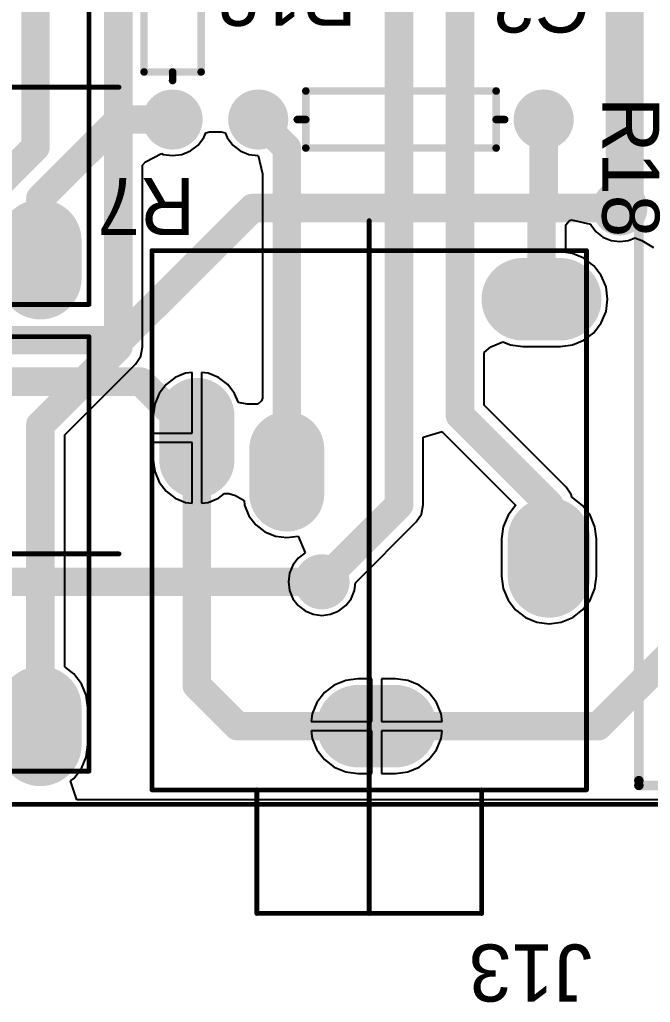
# Model space of a CAD drawing. Header units: millimetres. Extents: x 2.82 to 7.12, y 0.77 to 5.15.
# Drawn here: x 3.544 to 4.207, y 0.787 to 1.82 of the extents above; entities that cross this region are included whole.
import ezdxf

# ---------------------------------------------------------------- set-up
doc = ezdxf.new("R2010")
doc.units = ezdxf.units.MM
doc.header["$MEASUREMENT"] = 0
for name, color, linetype in [('BottomLayer', 5, 'Continuous'), ('BottomSolder', 6, 'Continuous'), ('Mechanical1', 6, 'Continuous'), ('MultiLayer', 9, 'Continuous'), ('PadHoleLayer', 156, 'Continuous'), ('TopLayer', 1, 'Continuous'), ('TopOverlay', 2, 'Continuous'), ('TopSolder', 216, 'Continuous'), ('ViaHoleLayer', 16, 'Continuous')]:
    doc.layers.add(name, color=color, linetype=linetype)

# ---------------------------------------------------------------- blocks, each defined once
blk = doc.blocks.new('N___MCU__0_9_16')
at = {"layer": 'TopOverlay', "const_width": 0.01}
for points in [[(1.16, 1.46), (-0.06, 1.46)], [(1.16, 1.455), (1.16, -0.065)]]:
    blk.add_lwpolyline(points, dxfattribs=at)
at = {"layer": 'TopOverlay', "const_width": 0.005}
for points in [[(1.1575, 1.46, 1), (1.1625, 1.46, 1)], [(1.1575, 1.455, 1), (1.1625, 1.455, 1)]]:
    blk.add_lwpolyline(points, format="xyb", close=True, dxfattribs=at)
blk = doc.blocks.new('SJ1_3515_27')
at = {"layer": 'BottomLayer'}
for points, const_width in [([(0.0472, 0.4252), (0.0472, 0.3858)], 0.0787), ([(0.3386, 0.4134), (0.2992, 0.4134)], 0.0787), ([(0.4961, 0.252), (0.4961, 0.2126)], 0.0787), ([(0.252, 0.1378), (0.2047, 0.1378)], 0.0709), ([(0.2165, 0.0433), (0.1693, 0.0433)], 0.0709)]:
    blk.add_lwpolyline(points, dxfattribs=dict(at, const_width=const_width))
for points, const_width in [([(0.0276, 0.4252, 1), (0.0669, 0.4252, 1)], 0.0394), ([(0.2795, 0.4134, 1), (0.3189, 0.4134, 1)], 0.0394), ([(0.3189, 0.4134, 1), (0.3583, 0.4134, 1)], 0.0394), ([(0.0276, 0.3858, 1), (0.0669, 0.3858, 1)], 0.0394), ([(0.4764, 0.252, 1), (0.5157, 0.252, 1)], 0.0394), ([(0.4764, 0.2126, 1), (0.5157, 0.2126, 1)], 0.0394), ([(0.187, 0.1378, 1), (0.2224, 0.1378, 1)], 0.0354), ([(0.2343, 0.1378, 1), (0.2697, 0.1378, 1)], 0.0354), ([(0.1516, 0.0433, 1), (0.187, 0.0433, 1)], 0.0354), ([(0.1988, 0.0433, 1), (0.2343, 0.0433, 1)], 0.0354)]:
    blk.add_lwpolyline(points, format="xyb", close=True, dxfattribs=dict(at, const_width=const_width))
at = {"layer": 'BottomSolder'}
for points, const_width in [([(0.0472, 0.4252), (0.0472, 0.3858)], 0.0867), ([(0.3386, 0.4134), (0.2992, 0.4134)], 0.0867), ([(0.4961, 0.252), (0.4961, 0.2126)], 0.0867), ([(0.252, 0.1378), (0.2047, 0.1378)], 0.0789), ([(0.2165, 0.0433), (0.1693, 0.0433)], 0.0789)]:
    blk.add_lwpolyline(points, dxfattribs=dict(at, const_width=const_width))
for points, const_width in [([(0.0256, 0.4252, 1), (0.0689, 0.4252, 1)], 0.0434), ([(0.2775, 0.4134, 1), (0.3209, 0.4134, 1)], 0.0434), ([(0.3169, 0.4134, 1), (0.3603, 0.4134, 1)], 0.0434), ([(0.0256, 0.3858, 1), (0.0689, 0.3858, 1)], 0.0434), ([(0.4744, 0.252, 1), (0.5177, 0.252, 1)], 0.0434), ([(0.4744, 0.2126, 1), (0.5177, 0.2126, 1)], 0.0434), ([(0.185, 0.1378, 1), (0.2244, 0.1378, 1)], 0.0394), ([(0.2323, 0.1378, 1), (0.2717, 0.1378, 1)], 0.0394), ([(0.1496, 0.0433, 1), (0.189, 0.0433, 1)], 0.0394), ([(0.1968, 0.0433, 1), (0.2363, 0.0433, 1)], 0.0394)]:
    blk.add_lwpolyline(points, format="xyb", close=True, dxfattribs=dict(at, const_width=const_width))
at = {"layer": 'MultiLayer'}
for points, const_width in [([(0.0472, 0.4252), (0.0472, 0.3858)], 0.0787), ([(0.3386, 0.4134), (0.2992, 0.4134)], 0.0787), ([(0.4961, 0.252), (0.4961, 0.2126)], 0.0787), ([(0.252, 0.1378), (0.2047, 0.1378)], 0.0709), ([(0.2165, 0.0433), (0.1693, 0.0433)], 0.0709)]:
    blk.add_lwpolyline(points, dxfattribs=dict(at, const_width=const_width))
for points, const_width in [([(0.0276, 0.4252, 1), (0.0669, 0.4252, 1)], 0.0394), ([(0.2795, 0.4134, 1), (0.3189, 0.4134, 1)], 0.0394), ([(0.3189, 0.4134, 1), (0.3583, 0.4134, 1)], 0.0394), ([(0.0276, 0.3858, 1), (0.0669, 0.3858, 1)], 0.0394), ([(0.4764, 0.252, 1), (0.5157, 0.252, 1)], 0.0394), ([(0.4764, 0.2126, 1), (0.5157, 0.2126, 1)], 0.0394), ([(0.187, 0.1378, 1), (0.2224, 0.1378, 1)], 0.0354), ([(0.2343, 0.1378, 1), (0.2697, 0.1378, 1)], 0.0354), ([(0.1516, 0.0433, 1), (0.187, 0.0433, 1)], 0.0354), ([(0.1988, 0.0433, 1), (0.2343, 0.0433, 1)], 0.0354)]:
    blk.add_lwpolyline(points, format="xyb", close=True, dxfattribs=dict(at, const_width=const_width))
at = {"layer": 'PadHoleLayer'}
for points, const_width in [([(0.0325, 0.4055, 1), (0.062, 0.4055, 1)], 0.0295), ([(0.3041, 0.4134, 1), (0.3337, 0.4134, 1)], 0.0295), ([(0.4813, 0.2323, 1), (0.5108, 0.2323, 1)], 0.0295), ([(0.2146, 0.1378, 1), (0.2421, 0.1378, 1)], 0.0276), ([(0.1791, 0.0433, 1), (0.2067, 0.0433, 1)], 0.0276)]:
    blk.add_lwpolyline(points, format="xyb", close=True, dxfattribs=dict(at, const_width=const_width))
at = {"layer": 'TopLayer'}
for points, const_width in [([(0.0472, 0.4252), (0.0472, 0.3858)], 0.0787), ([(0.3386, 0.4134), (0.2992, 0.4134)], 0.0787), ([(0.4961, 0.252), (0.4961, 0.2126)], 0.0787), ([(0.252, 0.1378), (0.2047, 0.1378)], 0.0709), ([(0.2165, 0.0433), (0.1693, 0.0433)], 0.0709)]:
    blk.add_lwpolyline(points, dxfattribs=dict(at, const_width=const_width))
for points, const_width in [([(0.0276, 0.4252, 1), (0.0669, 0.4252, 1)], 0.0394), ([(0.2795, 0.4134, 1), (0.3189, 0.4134, 1)], 0.0394), ([(0.3189, 0.4134, 1), (0.3583, 0.4134, 1)], 0.0394), ([(0.0276, 0.3858, 1), (0.0669, 0.3858, 1)], 0.0394), ([(0.4764, 0.252, 1), (0.5157, 0.252, 1)], 0.0394), ([(0.4764, 0.2126, 1), (0.5157, 0.2126, 1)], 0.0394), ([(0.187, 0.1378, 1), (0.2224, 0.1378, 1)], 0.0354), ([(0.2343, 0.1378, 1), (0.2697, 0.1378, 1)], 0.0354), ([(0.1516, 0.0433, 1), (0.187, 0.0433, 1)], 0.0354), ([(0.1988, 0.0433, 1), (0.2343, 0.0433, 1)], 0.0354)]:
    blk.add_lwpolyline(points, format="xyb", close=True, dxfattribs=dict(at, const_width=const_width))
at = {"layer": 'TopOverlay', "const_width": 0.005}
for points in [[(-0.0039, 0.4528), (-0.0039, -0.0039)], [(0.563, 0.4528), (-0.0039, 0.4528)], [(0.563, 0.4528), (0.563, -0.0039)], [(0.6929, 0.3425), (0.563, 0.3425)], [(0.6929, 0.3425), (0.6929, 0.1063)], [(0.6929, 0.2244), (-0.0354, 0.2244)], [(0.6929, 0.1063), (0.563, 0.1063)], [(0.563, -0.0039), (-0.0039, -0.0039)]]:
    blk.add_lwpolyline(points, dxfattribs=at)
at = {"layer": 'TopOverlay', "const_width": 0.0025}
for points in [[(-0.0052, 0.4528, 1), (-0.0027, 0.4528, 1)], [(-0.0052, 0.4528, 1), (-0.0027, 0.4528, 1)], [(0.5617, 0.4528, 1), (0.5642, 0.4528, 1)], [(0.5617, 0.4528, 1), (0.5642, 0.4528, 1)], [(0.5617, 0.3425, 1), (0.5642, 0.3425, 1)], [(0.6917, 0.3425, 1), (0.6942, 0.3425, 1)], [(0.6917, 0.3425, 1), (0.6942, 0.3425, 1)], [(-0.0367, 0.2244, 1), (-0.0342, 0.2244, 1)], [(0.6917, 0.2244, 1), (0.6942, 0.2244, 1)], [(0.5617, 0.1063, 1), (0.5642, 0.1063, 1)], [(0.6917, 0.1063, 1), (0.6942, 0.1063, 1)], [(0.6917, 0.1063, 1), (0.6942, 0.1063, 1)], [(-0.0052, -0.0039, 1), (-0.0027, -0.0039, 1)], [(-0.0052, -0.0039, 1), (-0.0027, -0.0039, 1)], [(0.5617, -0.0039, 1), (0.5642, -0.0039, 1)], [(0.5617, -0.0039, 1), (0.5642, -0.0039, 1)]]:
    blk.add_lwpolyline(points, format="xyb", close=True, dxfattribs=at)
at = {"layer": 'TopSolder'}
for points, const_width in [([(0.0472, 0.4252), (0.0472, 0.3858)], 0.0867), ([(0.3386, 0.4134), (0.2992, 0.4134)], 0.0867), ([(0.4961, 0.252), (0.4961, 0.2126)], 0.0867), ([(0.252, 0.1378), (0.2047, 0.1378)], 0.0789), ([(0.2165, 0.0433), (0.1693, 0.0433)], 0.0789)]:
    blk.add_lwpolyline(points, dxfattribs=dict(at, const_width=const_width))
for points, const_width in [([(0.0256, 0.4252, 1), (0.0689, 0.4252, 1)], 0.0434), ([(0.2775, 0.4134, 1), (0.3209, 0.4134, 1)], 0.0434), ([(0.3169, 0.4134, 1), (0.3603, 0.4134, 1)], 0.0434), ([(0.0256, 0.3858, 1), (0.0689, 0.3858, 1)], 0.0434), ([(0.4744, 0.252, 1), (0.5177, 0.252, 1)], 0.0434), ([(0.4744, 0.2126, 1), (0.5177, 0.2126, 1)], 0.0434), ([(0.185, 0.1378, 1), (0.2244, 0.1378, 1)], 0.0394), ([(0.2323, 0.1378, 1), (0.2717, 0.1378, 1)], 0.0394), ([(0.1496, 0.0433, 1), (0.189, 0.0433, 1)], 0.0394), ([(0.1968, 0.0433, 1), (0.2363, 0.0433, 1)], 0.0394)]:
    blk.add_lwpolyline(points, format="xyb", close=True, dxfattribs=dict(at, const_width=const_width))
blk = doc.blocks.new('SJ1_3515_33')
at = {"layer": 'BottomLayer'}
for points, const_width in [([(0.0472, 0.4252), (0.0472, 0.3858)], 0.0787), ([(0.3386, 0.4134), (0.2992, 0.4134)], 0.0787), ([(0.4961, 0.252), (0.4961, 0.2126)], 0.0787), ([(0.252, 0.1378), (0.2047, 0.1378)], 0.0709), ([(0.2165, 0.0433), (0.1693, 0.0433)], 0.0709)]:
    blk.add_lwpolyline(points, dxfattribs=dict(at, const_width=const_width))
for points, const_width in [([(0.0276, 0.4252, 1), (0.0669, 0.4252, 1)], 0.0394), ([(0.2795, 0.4134, 1), (0.3189, 0.4134, 1)], 0.0394), ([(0.3189, 0.4134, 1), (0.3583, 0.4134, 1)], 0.0394), ([(0.0276, 0.3858, 1), (0.0669, 0.3858, 1)], 0.0394), ([(0.4764, 0.252, 1), (0.5157, 0.252, 1)], 0.0394), ([(0.4764, 0.2126, 1), (0.5157, 0.2126, 1)], 0.0394), ([(0.187, 0.1378, 1), (0.2224, 0.1378, 1)], 0.0354), ([(0.2343, 0.1378, 1), (0.2697, 0.1378, 1)], 0.0354), ([(0.1516, 0.0433, 1), (0.187, 0.0433, 1)], 0.0354), ([(0.1988, 0.0433, 1), (0.2343, 0.0433, 1)], 0.0354)]:
    blk.add_lwpolyline(points, format="xyb", close=True, dxfattribs=dict(at, const_width=const_width))
at = {"layer": 'BottomSolder'}
for points, const_width in [([(0.0472, 0.4252), (0.0472, 0.3858)], 0.0867), ([(0.3386, 0.4134), (0.2992, 0.4134)], 0.0867), ([(0.4961, 0.252), (0.4961, 0.2126)], 0.0867), ([(0.252, 0.1378), (0.2047, 0.1378)], 0.0789), ([(0.2165, 0.0433), (0.1693, 0.0433)], 0.0789)]:
    blk.add_lwpolyline(points, dxfattribs=dict(at, const_width=const_width))
for points, const_width in [([(0.0256, 0.4252, 1), (0.0689, 0.4252, 1)], 0.0434), ([(0.2775, 0.4134, 1), (0.3209, 0.4134, 1)], 0.0434), ([(0.3169, 0.4134, 1), (0.3603, 0.4134, 1)], 0.0434), ([(0.0256, 0.3858, 1), (0.0689, 0.3858, 1)], 0.0434), ([(0.4744, 0.252, 1), (0.5177, 0.252, 1)], 0.0434), ([(0.4744, 0.2126, 1), (0.5177, 0.2126, 1)], 0.0434), ([(0.185, 0.1378, 1), (0.2244, 0.1378, 1)], 0.0394), ([(0.2323, 0.1378, 1), (0.2717, 0.1378, 1)], 0.0394), ([(0.1496, 0.0433, 1), (0.189, 0.0433, 1)], 0.0394), ([(0.1968, 0.0433, 1), (0.2363, 0.0433, 1)], 0.0394)]:
    blk.add_lwpolyline(points, format="xyb", close=True, dxfattribs=dict(at, const_width=const_width))
at = {"layer": 'MultiLayer'}
for points, const_width in [([(0.0472, 0.4252), (0.0472, 0.3858)], 0.0787), ([(0.3386, 0.4134), (0.2992, 0.4134)], 0.0787), ([(0.4961, 0.252), (0.4961, 0.2126)], 0.0787), ([(0.252, 0.1378), (0.2047, 0.1378)], 0.0709), ([(0.2165, 0.0433), (0.1693, 0.0433)], 0.0709)]:
    blk.add_lwpolyline(points, dxfattribs=dict(at, const_width=const_width))
for points, const_width in [([(0.0276, 0.4252, 1), (0.0669, 0.4252, 1)], 0.0394), ([(0.2795, 0.4134, 1), (0.3189, 0.4134, 1)], 0.0394), ([(0.3189, 0.4134, 1), (0.3583, 0.4134, 1)], 0.0394), ([(0.0276, 0.3858, 1), (0.0669, 0.3858, 1)], 0.0394), ([(0.4764, 0.252, 1), (0.5157, 0.252, 1)], 0.0394), ([(0.4764, 0.2126, 1), (0.5157, 0.2126, 1)], 0.0394), ([(0.187, 0.1378, 1), (0.2224, 0.1378, 1)], 0.0354), ([(0.2343, 0.1378, 1), (0.2697, 0.1378, 1)], 0.0354), ([(0.1516, 0.0433, 1), (0.187, 0.0433, 1)], 0.0354), ([(0.1988, 0.0433, 1), (0.2343, 0.0433, 1)], 0.0354)]:
    blk.add_lwpolyline(points, format="xyb", close=True, dxfattribs=dict(at, const_width=const_width))
at = {"layer": 'PadHoleLayer'}
for points, const_width in [([(0.0325, 0.4055, 1), (0.062, 0.4055, 1)], 0.0295), ([(0.3041, 0.4134, 1), (0.3337, 0.4134, 1)], 0.0295), ([(0.4813, 0.2323, 1), (0.5108, 0.2323, 1)], 0.0295), ([(0.2146, 0.1378, 1), (0.2421, 0.1378, 1)], 0.0276), ([(0.1791, 0.0433, 1), (0.2067, 0.0433, 1)], 0.0276)]:
    blk.add_lwpolyline(points, format="xyb", close=True, dxfattribs=dict(at, const_width=const_width))
at = {"layer": 'TopLayer'}
for points, const_width in [([(0.0472, 0.4252), (0.0472, 0.3858)], 0.0787), ([(0.3386, 0.4134), (0.2992, 0.4134)], 0.0787), ([(0.4961, 0.252), (0.4961, 0.2126)], 0.0787), ([(0.252, 0.1378), (0.2047, 0.1378)], 0.0709), ([(0.2165, 0.0433), (0.1693, 0.0433)], 0.0709)]:
    blk.add_lwpolyline(points, dxfattribs=dict(at, const_width=const_width))
for points, const_width in [([(0.0276, 0.4252, 1), (0.0669, 0.4252, 1)], 0.0394), ([(0.2795, 0.4134, 1), (0.3189, 0.4134, 1)], 0.0394), ([(0.3189, 0.4134, 1), (0.3583, 0.4134, 1)], 0.0394), ([(0.0276, 0.3858, 1), (0.0669, 0.3858, 1)], 0.0394), ([(0.4764, 0.252, 1), (0.5157, 0.252, 1)], 0.0394), ([(0.4764, 0.2126, 1), (0.5157, 0.2126, 1)], 0.0394), ([(0.187, 0.1378, 1), (0.2224, 0.1378, 1)], 0.0354), ([(0.2343, 0.1378, 1), (0.2697, 0.1378, 1)], 0.0354), ([(0.1516, 0.0433, 1), (0.187, 0.0433, 1)], 0.0354), ([(0.1988, 0.0433, 1), (0.2343, 0.0433, 1)], 0.0354)]:
    blk.add_lwpolyline(points, format="xyb", close=True, dxfattribs=dict(at, const_width=const_width))
at = {"layer": 'TopOverlay', "const_width": 0.005}
for points in [[(-0.0039, 0.4528), (-0.0039, -0.0039)], [(0.563, 0.4528), (-0.0039, 0.4528)], [(0.563, 0.4528), (0.563, -0.0039)], [(0.6929, 0.3425), (0.563, 0.3425)], [(0.6929, 0.3425), (0.6929, 0.1063)], [(0.6929, 0.2244), (-0.0354, 0.2244)], [(0.6929, 0.1063), (0.563, 0.1063)], [(0.563, -0.0039), (-0.0039, -0.0039)]]:
    blk.add_lwpolyline(points, dxfattribs=at)
at = {"layer": 'TopOverlay', "const_width": 0.0025}
for points in [[(-0.0052, 0.4528, 1), (-0.0027, 0.4528, 1)], [(-0.0052, 0.4528, 1), (-0.0027, 0.4528, 1)], [(0.5617, 0.4528, 1), (0.5642, 0.4528, 1)], [(0.5617, 0.4528, 1), (0.5642, 0.4528, 1)], [(0.5617, 0.3425, 1), (0.5642, 0.3425, 1)], [(0.6917, 0.3425, 1), (0.6942, 0.3425, 1)], [(0.6917, 0.3425, 1), (0.6942, 0.3425, 1)], [(-0.0367, 0.2244, 1), (-0.0342, 0.2244, 1)], [(0.6917, 0.2244, 1), (0.6942, 0.2244, 1)], [(0.5617, 0.1063, 1), (0.5642, 0.1063, 1)], [(0.6917, 0.1063, 1), (0.6942, 0.1063, 1)], [(0.6917, 0.1063, 1), (0.6942, 0.1063, 1)], [(-0.0052, -0.0039, 1), (-0.0027, -0.0039, 1)], [(-0.0052, -0.0039, 1), (-0.0027, -0.0039, 1)], [(0.5617, -0.0039, 1), (0.5642, -0.0039, 1)], [(0.5617, -0.0039, 1), (0.5642, -0.0039, 1)]]:
    blk.add_lwpolyline(points, format="xyb", close=True, dxfattribs=at)
at = {"layer": 'TopSolder'}
for points, const_width in [([(0.0472, 0.4252), (0.0472, 0.3858)], 0.0867), ([(0.3386, 0.4134), (0.2992, 0.4134)], 0.0867), ([(0.4961, 0.252), (0.4961, 0.2126)], 0.0867), ([(0.252, 0.1378), (0.2047, 0.1378)], 0.0789), ([(0.2165, 0.0433), (0.1693, 0.0433)], 0.0789)]:
    blk.add_lwpolyline(points, dxfattribs=dict(at, const_width=const_width))
for points, const_width in [([(0.0256, 0.4252, 1), (0.0689, 0.4252, 1)], 0.0434), ([(0.2775, 0.4134, 1), (0.3209, 0.4134, 1)], 0.0434), ([(0.3169, 0.4134, 1), (0.3603, 0.4134, 1)], 0.0434), ([(0.0256, 0.3858, 1), (0.0689, 0.3858, 1)], 0.0434), ([(0.4744, 0.252, 1), (0.5177, 0.252, 1)], 0.0434), ([(0.4744, 0.2126, 1), (0.5177, 0.2126, 1)], 0.0434), ([(0.185, 0.1378, 1), (0.2244, 0.1378, 1)], 0.0394), ([(0.2323, 0.1378, 1), (0.2717, 0.1378, 1)], 0.0394), ([(0.1496, 0.0433, 1), (0.189, 0.0433, 1)], 0.0394), ([(0.1968, 0.0433, 1), (0.2363, 0.0433, 1)], 0.0394)]:
    blk.add_lwpolyline(points, format="xyb", close=True, dxfattribs=dict(at, const_width=const_width))
blk = doc.blocks.new('SJ1_3515_37')
at = {"layer": 'BottomLayer'}
for points, const_width in [([(0.0472, 0.4252), (0.0472, 0.3858)], 0.0787), ([(0.3386, 0.4134), (0.2992, 0.4134)], 0.0787), ([(0.4961, 0.252), (0.4961, 0.2126)], 0.0787), ([(0.252, 0.1378), (0.2047, 0.1378)], 0.0709), ([(0.2165, 0.0433), (0.1693, 0.0433)], 0.0709)]:
    blk.add_lwpolyline(points, dxfattribs=dict(at, const_width=const_width))
for points, const_width in [([(0.0276, 0.4252, 1), (0.0669, 0.4252, 1)], 0.0394), ([(0.2795, 0.4134, 1), (0.3189, 0.4134, 1)], 0.0394), ([(0.3189, 0.4134, 1), (0.3583, 0.4134, 1)], 0.0394), ([(0.0276, 0.3858, 1), (0.0669, 0.3858, 1)], 0.0394), ([(0.4764, 0.252, 1), (0.5157, 0.252, 1)], 0.0394), ([(0.4764, 0.2126, 1), (0.5157, 0.2126, 1)], 0.0394), ([(0.187, 0.1378, 1), (0.2224, 0.1378, 1)], 0.0354), ([(0.2343, 0.1378, 1), (0.2697, 0.1378, 1)], 0.0354), ([(0.1516, 0.0433, 1), (0.187, 0.0433, 1)], 0.0354), ([(0.1988, 0.0433, 1), (0.2343, 0.0433, 1)], 0.0354)]:
    blk.add_lwpolyline(points, format="xyb", close=True, dxfattribs=dict(at, const_width=const_width))
at = {"layer": 'BottomSolder'}
for points, const_width in [([(0.0472, 0.4252), (0.0472, 0.3858)], 0.0867), ([(0.3386, 0.4134), (0.2992, 0.4134)], 0.0867), ([(0.4961, 0.252), (0.4961, 0.2126)], 0.0867), ([(0.252, 0.1378), (0.2047, 0.1378)], 0.0789), ([(0.2165, 0.0433), (0.1693, 0.0433)], 0.0789)]:
    blk.add_lwpolyline(points, dxfattribs=dict(at, const_width=const_width))
for points, const_width in [([(0.0256, 0.4252, 1), (0.0689, 0.4252, 1)], 0.0434), ([(0.2775, 0.4134, 1), (0.3209, 0.4134, 1)], 0.0434), ([(0.3169, 0.4134, 1), (0.3603, 0.4134, 1)], 0.0434), ([(0.0256, 0.3858, 1), (0.0689, 0.3858, 1)], 0.0434), ([(0.4744, 0.252, 1), (0.5177, 0.252, 1)], 0.0434), ([(0.4744, 0.2126, 1), (0.5177, 0.2126, 1)], 0.0434), ([(0.185, 0.1378, 1), (0.2244, 0.1378, 1)], 0.0394), ([(0.2323, 0.1378, 1), (0.2717, 0.1378, 1)], 0.0394), ([(0.1496, 0.0433, 1), (0.189, 0.0433, 1)], 0.0394), ([(0.1968, 0.0433, 1), (0.2363, 0.0433, 1)], 0.0394)]:
    blk.add_lwpolyline(points, format="xyb", close=True, dxfattribs=dict(at, const_width=const_width))
at = {"layer": 'MultiLayer'}
for points, const_width in [([(0.0472, 0.4252), (0.0472, 0.3858)], 0.0787), ([(0.3386, 0.4134), (0.2992, 0.4134)], 0.0787), ([(0.4961, 0.252), (0.4961, 0.2126)], 0.0787), ([(0.252, 0.1378), (0.2047, 0.1378)], 0.0709), ([(0.2165, 0.0433), (0.1693, 0.0433)], 0.0709)]:
    blk.add_lwpolyline(points, dxfattribs=dict(at, const_width=const_width))
for points, const_width in [([(0.0276, 0.4252, 1), (0.0669, 0.4252, 1)], 0.0394), ([(0.2795, 0.4134, 1), (0.3189, 0.4134, 1)], 0.0394), ([(0.3189, 0.4134, 1), (0.3583, 0.4134, 1)], 0.0394), ([(0.0276, 0.3858, 1), (0.0669, 0.3858, 1)], 0.0394), ([(0.4764, 0.252, 1), (0.5157, 0.252, 1)], 0.0394), ([(0.4764, 0.2126, 1), (0.5157, 0.2126, 1)], 0.0394), ([(0.187, 0.1378, 1), (0.2224, 0.1378, 1)], 0.0354), ([(0.2343, 0.1378, 1), (0.2697, 0.1378, 1)], 0.0354), ([(0.1516, 0.0433, 1), (0.187, 0.0433, 1)], 0.0354), ([(0.1988, 0.0433, 1), (0.2343, 0.0433, 1)], 0.0354)]:
    blk.add_lwpolyline(points, format="xyb", close=True, dxfattribs=dict(at, const_width=const_width))
at = {"layer": 'PadHoleLayer'}
for points, const_width in [([(0.0325, 0.4055, 1), (0.062, 0.4055, 1)], 0.0295), ([(0.3041, 0.4134, 1), (0.3337, 0.4134, 1)], 0.0295), ([(0.4813, 0.2323, 1), (0.5108, 0.2323, 1)], 0.0295), ([(0.2146, 0.1378, 1), (0.2421, 0.1378, 1)], 0.0276), ([(0.1791, 0.0433, 1), (0.2067, 0.0433, 1)], 0.0276)]:
    blk.add_lwpolyline(points, format="xyb", close=True, dxfattribs=dict(at, const_width=const_width))
at = {"layer": 'TopLayer'}
for points, const_width in [([(0.0472, 0.4252), (0.0472, 0.3858)], 0.0787), ([(0.3386, 0.4134), (0.2992, 0.4134)], 0.0787), ([(0.4961, 0.252), (0.4961, 0.2126)], 0.0787), ([(0.252, 0.1378), (0.2047, 0.1378)], 0.0709), ([(0.2165, 0.0433), (0.1693, 0.0433)], 0.0709)]:
    blk.add_lwpolyline(points, dxfattribs=dict(at, const_width=const_width))
for points, const_width in [([(0.0276, 0.4252, 1), (0.0669, 0.4252, 1)], 0.0394), ([(0.2795, 0.4134, 1), (0.3189, 0.4134, 1)], 0.0394), ([(0.3189, 0.4134, 1), (0.3583, 0.4134, 1)], 0.0394), ([(0.0276, 0.3858, 1), (0.0669, 0.3858, 1)], 0.0394), ([(0.4764, 0.252, 1), (0.5157, 0.252, 1)], 0.0394), ([(0.4764, 0.2126, 1), (0.5157, 0.2126, 1)], 0.0394), ([(0.187, 0.1378, 1), (0.2224, 0.1378, 1)], 0.0354), ([(0.2343, 0.1378, 1), (0.2697, 0.1378, 1)], 0.0354), ([(0.1516, 0.0433, 1), (0.187, 0.0433, 1)], 0.0354), ([(0.1988, 0.0433, 1), (0.2343, 0.0433, 1)], 0.0354)]:
    blk.add_lwpolyline(points, format="xyb", close=True, dxfattribs=dict(at, const_width=const_width))
at = {"layer": 'TopOverlay', "const_width": 0.005}
for points in [[(-0.0039, -0.0039), (-0.0039, 0.4528)], [(0.563, 0.4528), (-0.0039, 0.4528)], [(0.563, -0.0039), (0.563, 0.4528)], [(0.6929, 0.3425), (0.563, 0.3425)], [(0.6929, 0.1063), (0.6929, 0.3425)], [(0.6929, 0.2244), (-0.0354, 0.2244)], [(0.6929, 0.1063), (0.563, 0.1063)], [(0.563, -0.0039), (-0.0039, -0.0039)]]:
    blk.add_lwpolyline(points, dxfattribs=at)
at = {"layer": 'TopOverlay', "const_width": 0.0025}
for points in [[(-0.0052, 0.4528, 1), (-0.0027, 0.4528, 1)], [(-0.0052, 0.4528, 1), (-0.0027, 0.4528, 1)], [(0.5617, 0.4528, 1), (0.5642, 0.4528, 1)], [(0.5617, 0.4528, 1), (0.5642, 0.4528, 1)], [(0.5617, 0.3425, 1), (0.5642, 0.3425, 1)], [(0.6917, 0.3425, 1), (0.6942, 0.3425, 1)], [(0.6917, 0.3425, 1), (0.6942, 0.3425, 1)], [(-0.0367, 0.2244, 1), (-0.0342, 0.2244, 1)], [(0.6917, 0.2244, 1), (0.6942, 0.2244, 1)], [(0.5617, 0.1063, 1), (0.5642, 0.1063, 1)], [(0.6917, 0.1063, 1), (0.6942, 0.1063, 1)], [(0.6917, 0.1063, 1), (0.6942, 0.1063, 1)], [(-0.0052, -0.0039, 1), (-0.0027, -0.0039, 1)], [(-0.0052, -0.0039, 1), (-0.0027, -0.0039, 1)], [(0.5617, -0.0039, 1), (0.5642, -0.0039, 1)], [(0.5617, -0.0039, 1), (0.5642, -0.0039, 1)]]:
    blk.add_lwpolyline(points, format="xyb", close=True, dxfattribs=at)
at = {"layer": 'TopSolder'}
for points, const_width in [([(0.0472, 0.4252), (0.0472, 0.3858)], 0.0867), ([(0.3386, 0.4134), (0.2992, 0.4134)], 0.0867), ([(0.4961, 0.252), (0.4961, 0.2126)], 0.0867), ([(0.252, 0.1378), (0.2047, 0.1378)], 0.0789), ([(0.2165, 0.0433), (0.1693, 0.0433)], 0.0789)]:
    blk.add_lwpolyline(points, dxfattribs=dict(at, const_width=const_width))
for points, const_width in [([(0.0256, 0.4252, 1), (0.0689, 0.4252, 1)], 0.0434), ([(0.2775, 0.4134, 1), (0.3209, 0.4134, 1)], 0.0434), ([(0.3169, 0.4134, 1), (0.3603, 0.4134, 1)], 0.0434), ([(0.0256, 0.3858, 1), (0.0689, 0.3858, 1)], 0.0434), ([(0.4744, 0.252, 1), (0.5177, 0.252, 1)], 0.0434), ([(0.4744, 0.2126, 1), (0.5177, 0.2126, 1)], 0.0434), ([(0.185, 0.1378, 1), (0.2244, 0.1378, 1)], 0.0394), ([(0.2323, 0.1378, 1), (0.2717, 0.1378, 1)], 0.0394), ([(0.1496, 0.0433, 1), (0.189, 0.0433, 1)], 0.0394), ([(0.1968, 0.0433, 1), (0.2363, 0.0433, 1)], 0.0394)]:
    blk.add_lwpolyline(points, format="xyb", close=True, dxfattribs=dict(at, const_width=const_width))
blk = doc.blocks.new('AXIAL_0_3_43')
at = {"layer": 'BottomLayer', "const_width": 0.0276}
for points in [[(-0.1638, 0, 1), (-0.1362, 0, 1)], [(0.1362, 0, 1), (0.1638, 0, 1)]]:
    blk.add_lwpolyline(points, format="xyb", close=True, dxfattribs=at)
at = {"layer": 'BottomSolder', "const_width": 0.0316}
for points in [[(-0.1658, 0, 1), (-0.1342, 0, 1)], [(0.1342, 0, 1), (0.1658, 0, 1)]]:
    blk.add_lwpolyline(points, format="xyb", close=True, dxfattribs=at)
at = {"layer": 'MultiLayer', "const_width": 0.0276}
for points in [[(-0.1638, 0, 1), (-0.1362, 0, 1)], [(0.1362, 0, 1), (0.1638, 0, 1)]]:
    blk.add_lwpolyline(points, format="xyb", close=True, dxfattribs=at)
at = {"layer": 'PadHoleLayer', "const_width": 0.0167}
for points in [[(-0.1584, 0, 1), (-0.1416, 0, 1)], [(0.1416, 0, 1), (0.1584, 0, 1)]]:
    blk.add_lwpolyline(points, format="xyb", close=True, dxfattribs=at)
at = {"layer": 'TopLayer', "const_width": 0.0276}
for points in [[(-0.1638, 0, 1), (-0.1362, 0, 1)], [(0.1362, 0, 1), (0.1638, 0, 1)]]:
    blk.add_lwpolyline(points, format="xyb", close=True, dxfattribs=at)
at = {"layer": 'TopOverlay', "const_width": 0.00787}
for points in [[(0.1, 0.03), (-0.1, 0.03)], [(-0.1, -0.03), (-0.1, 0.03)], [(0.1, 0), (0.1, 0.03)], [(-0.1, 0), (-0.109, 0)], [(0.1, -0.03), (0.1, 0)], [(0.109, 0), (0.1, 0)], [(0.1, -0.03), (-0.1, -0.03)]]:
    blk.add_lwpolyline(points, dxfattribs=at)
at = {"layer": 'TopOverlay', "const_width": 0.00394}
for points in [[(-0.102, 0.03, 1), (-0.098, 0.03, 1)], [(-0.102, 0.03, 1), (-0.098, 0.03, 1)], [(0.098, 0.03, 1), (0.102, 0.03, 1)], [(0.098, 0.03, 1), (0.102, 0.03, 1)], [(-0.111, 0, 1), (-0.107, 0, 1)], [(-0.102, 0, 1), (-0.098, 0, 1)], [(0.098, 0, 1), (0.102, 0, 1)], [(0.098, 0, 1), (0.102, 0, 1)], [(0.098, 0, 1), (0.102, 0, 1)], [(0.107, 0, 1), (0.111, 0, 1)], [(-0.102, -0.03, 1), (-0.098, -0.03, 1)], [(-0.102, -0.03, 1), (-0.098, -0.03, 1)], [(0.098, -0.03, 1), (0.102, -0.03, 1)], [(0.098, -0.03, 1), (0.102, -0.03, 1)]]:
    blk.add_lwpolyline(points, format="xyb", close=True, dxfattribs=at)
at = {"layer": 'TopSolder', "const_width": 0.0316}
for points in [[(-0.1658, 0, 1), (-0.1342, 0, 1)], [(0.1342, 0, 1), (0.1658, 0, 1)]]:
    blk.add_lwpolyline(points, format="xyb", close=True, dxfattribs=at)
blk = doc.blocks.new('AXIAL_0_3_54')
at = {"layer": 'BottomLayer', "const_width": 0.0276}
for points in [[(-0.1638, 0, 1), (-0.1362, 0, 1)], [(0.1362, 0, 1), (0.1638, 0, 1)]]:
    blk.add_lwpolyline(points, format="xyb", close=True, dxfattribs=at)
at = {"layer": 'BottomSolder', "const_width": 0.0316}
for points in [[(-0.1658, 0, 1), (-0.1342, 0, 1)], [(0.1342, 0, 1), (0.1658, 0, 1)]]:
    blk.add_lwpolyline(points, format="xyb", close=True, dxfattribs=at)
at = {"layer": 'MultiLayer', "const_width": 0.0276}
for points in [[(-0.1638, 0, 1), (-0.1362, 0, 1)], [(0.1362, 0, 1), (0.1638, 0, 1)]]:
    blk.add_lwpolyline(points, format="xyb", close=True, dxfattribs=at)
at = {"layer": 'PadHoleLayer', "const_width": 0.0167}
for points in [[(-0.1584, 0, 1), (-0.1416, 0, 1)], [(0.1416, 0, 1), (0.1584, 0, 1)]]:
    blk.add_lwpolyline(points, format="xyb", close=True, dxfattribs=at)
at = {"layer": 'TopLayer', "const_width": 0.0276}
for points in [[(-0.1638, 0, 1), (-0.1362, 0, 1)], [(0.1362, 0, 1), (0.1638, 0, 1)]]:
    blk.add_lwpolyline(points, format="xyb", close=True, dxfattribs=at)
at = {"layer": 'TopOverlay', "const_width": 0.00787}
for points in [[(-0.1, 0.03), (0.1, 0.03)], [(-0.1, -0.03), (-0.1, 0.03)], [(0.1, 0), (0.1, 0.03)], [(-0.109, 0), (-0.1, 0)], [(0.1, -0.03), (0.1, 0)], [(0.1, 0), (0.109, 0)], [(-0.1, -0.03), (0.1, -0.03)]]:
    blk.add_lwpolyline(points, dxfattribs=at)
at = {"layer": 'TopOverlay', "const_width": 0.00394}
for points in [[(-0.102, 0.03, 1), (-0.098, 0.03, 1)], [(-0.102, 0.03, 1), (-0.098, 0.03, 1)], [(0.098, 0.03, 1), (0.102, 0.03, 1)], [(0.098, 0.03, 1), (0.102, 0.03, 1)], [(-0.111, 0, 1), (-0.107, 0, 1)], [(-0.102, 0, 1), (-0.098, 0, 1)], [(0.098, 0, 1), (0.102, 0, 1)], [(0.098, 0, 1), (0.102, 0, 1)], [(0.098, 0, 1), (0.102, 0, 1)], [(0.107, 0, 1), (0.111, 0, 1)], [(-0.102, -0.03, 1), (-0.098, -0.03, 1)], [(-0.102, -0.03, 1), (-0.098, -0.03, 1)], [(0.098, -0.03, 1), (0.102, -0.03, 1)], [(0.098, -0.03, 1), (0.102, -0.03, 1)]]:
    blk.add_lwpolyline(points, format="xyb", close=True, dxfattribs=at)
at = {"layer": 'TopSolder', "const_width": 0.0316}
for points in [[(-0.1658, 0, 1), (-0.1342, 0, 1)], [(0.1342, 0, 1), (0.1658, 0, 1)]]:
    blk.add_lwpolyline(points, format="xyb", close=True, dxfattribs=at)

msp = doc.modelspace()

# ---------------------------------------------------------------- linework, layer by layer
at = {"layer": 'BottomLayer', "const_width": 0.03}
for points in [[(3.5661, 1.6321), (3.649, 1.715)], [(3.649, 1.715), (3.705, 1.715)], [(3.5661, 1.5679), (3.5661, 1.6321)], [(3.65, 1.483), (3.789, 1.622)], [(3.789, 1.622), (4.175, 1.622)], [(3.504, 1.483), (3.65, 1.483)], [(3.4204, 1.4395), (3.6715, 1.4395)], [(3.6715, 1.4395), (3.7305, 1.3804)], [(3.5276, 1.229), (3.862, 1.229)], [(4.1523, 1.0773), (4.255, 1.18)], [(3.9195, 1.0773), (4.1523, 1.0773)]]:
    msp.add_lwpolyline(points, dxfattribs=at)
at = {"layer": 'BottomLayer'}
for points, const_width in [([(3.6415, 1.715, 1), (3.6565, 1.715, 1)], 0.015), ([(3.6415, 1.715, 1), (3.6565, 1.715, 1)], 0.015), ([(3.6975, 1.715, 1), (3.7125, 1.715, 1)], 0.015), ([(3.5586, 1.6321, 1), (3.5736, 1.6321, 1)], 0.015), ([(3.5586, 1.6321, 1), (3.5736, 1.6321, 1)], 0.015), ([(4.1625, 1.622, 1), (4.1875, 1.622, 1)], 0.025), ([(3.7815, 1.622, 1), (3.7965, 1.622, 1)], 0.015), ([(3.7815, 1.622, 1), (3.7965, 1.622, 1)], 0.015), ([(4.1675, 1.622, 1), (4.1825, 1.622, 1)], 0.015), ([(3.5586, 1.5679, 1), (3.5736, 1.5679, 1)], 0.015), ([(3.6425, 1.483, 1), (3.6575, 1.483, 1)], 0.015), ([(3.6425, 1.483, 1), (3.6575, 1.483, 1)], 0.015), ([(3.664, 1.4395, 1), (3.679, 1.4395, 1)], 0.015), ([(3.664, 1.4395, 1), (3.679, 1.4395, 1)], 0.015), ([(3.723, 1.3804, 1), (3.738, 1.3804, 1)], 0.015), ([(3.8495, 1.229, 1), (3.8745, 1.229, 1)], 0.025), ([(3.8545, 1.229, 1), (3.8695, 1.229, 1)], 0.015), ([(3.912, 1.0773, 1), (3.927, 1.0773, 1)], 0.015), ([(4.1448, 1.0773, 1), (4.1598, 1.0773, 1)], 0.015), ([(4.1448, 1.0773, 1), (4.1598, 1.0773, 1)], 0.015)]:
    msp.add_lwpolyline(points, format="xyb", close=True, dxfattribs=dict(at, const_width=const_width))
at = {"layer": 'BottomSolder', "const_width": 0.029}
for points in [[(4.1605, 1.622, 1), (4.1895, 1.622, 1)], [(3.8475, 1.229, 1), (3.8765, 1.229, 1)]]:
    msp.add_lwpolyline(points, format="xyb", close=True, dxfattribs=at)
at = {"layer": 'Mechanical1', "const_width": 0.005}
msp.add_lwpolyline([(3.055, 0.995), (7.005, 0.995)], dxfattribs=at)
at = {"layer": 'MultiLayer', "const_width": 0.025}
for points in [[(4.1625, 1.622, 1), (4.1875, 1.622, 1)], [(3.8495, 1.229, 1), (3.8745, 1.229, 1)]]:
    msp.add_lwpolyline(points, format="xyb", close=True, dxfattribs=at)
at = {"layer": 'TopLayer'}
for p, q in [((3.7318, 1.6882), (3.7378, 1.6961)), ((3.7378, 1.6961), (3.7398, 1.701)), ((3.7398, 1.701), (3.7438, 1.7019)), ((3.7438, 1.7019), (3.7562, 1.7019)), ((3.7562, 1.7019), (3.7602, 1.701)), ((3.7602, 1.701), (3.7622, 1.6961)), ((3.7622, 1.6961), (3.7682, 1.6882)), ((3.7239, 1.6822), (3.7318, 1.6882)), ((3.7682, 1.6882), (3.7761, 1.6822)), ((3.6764, 1.6706), (3.6932, 1.6792)), ((3.6932, 1.6792), (3.6952, 1.6784)), ((3.6952, 1.6784), (3.705, 1.6771)), ((3.705, 1.6771), (3.7148, 1.6784)), ((3.7148, 1.6784), (3.7239, 1.6822)), ((3.7761, 1.6822), (3.7852, 1.6784)), ((3.7852, 1.6784), (3.795, 1.6771)), ((3.795, 1.6771), (3.7995, 1.658)), ((3.6735, 1.667), (3.6764, 1.6706)), ((3.6735, 1.476), (3.6735, 1.667)), ((3.7995, 1.658), (3.7995, 1.422)), ((4.1182, 1.6042), (4.1221, 1.609)), ((4.1182, 1.5751), (4.1182, 1.6042)), ((4.1221, 1.609), (4.1241, 1.6094)), ((4.1241, 1.6094), (4.1442, 1.6049)), ((4.1442, 1.6049), (4.1444, 1.6043)), ((4.1444, 1.6043), (4.15, 1.597)), ((4.15, 1.597), (4.1573, 1.5914)), ((4.1573, 1.5914), (4.1659, 1.5879)), ((4.1659, 1.5879), (4.175, 1.5867)), ((4.175, 1.5867), (4.1841, 1.5879)), ((4.1841, 1.5879), (4.1908, 1.5907)), ((4.1908, 1.5907), (4.1981, 1.588)), ((4.1981, 1.588), (4.2105, 1.5803)), ((4.1253, 1.5742), (4.1182, 1.5751)), ((4.1373, 1.5692), (4.1253, 1.5742)), ((4.1476, 1.5613), (4.1373, 1.5692)), ((4.1555, 1.551), (4.1476, 1.5613)), ((4.1605, 1.539), (4.1555, 1.551)), ((4.1622, 1.5261), (4.1605, 1.539)), ((4.1605, 1.5132), (4.1622, 1.5261)), ((4.1555, 1.5012), (4.1605, 1.5132)), ((4.1476, 1.4909), (4.1555, 1.5012)), ((4.1373, 1.483), (4.1476, 1.4909)), ((4.0395, 1.4759), (4.0522, 1.4813)), ((4.0522, 1.4813), (4.0601, 1.478)), ((4.0601, 1.478), (4.073, 1.4763)), ((4.1124, 1.4763), (4.1253, 1.478)), ((4.1253, 1.478), (4.1373, 1.483)), ((3.6715, 1.4662), (3.6735, 1.476)), ((4.0325, 1.4702), (4.0395, 1.4759)), ((4.0325, 1.4146), (4.0325, 1.4702)), ((4.073, 1.4763), (4.1124, 1.4763)), ((3.5916, 1.3835), (3.666, 1.458)), ((3.666, 1.458), (3.6715, 1.4662)), ((3.7187, 1.4483), (3.7076, 1.4437)), ((3.7255, 1.4492), (3.7187, 1.4483)), ((3.7255, 1.3854), (3.7255, 1.4492)), ((3.7424, 1.4483), (3.7355, 1.4492)), ((3.7355, 1.4492), (3.7355, 1.3804)), ((3.7534, 1.4437), (3.7424, 1.4483)), ((3.6981, 1.4365), (3.6908, 1.427)), ((3.7076, 1.4437), (3.6981, 1.4365)), ((3.7629, 1.4365), (3.7534, 1.4437)), ((3.7702, 1.427), (3.7629, 1.4365)), ((3.6908, 1.427), (3.6862, 1.4159)), ((3.7741, 1.4175), (3.7702, 1.427)), ((3.6862, 1.4159), (3.6847, 1.4041)), ((3.7833, 1.4158), (3.7741, 1.4175)), ((3.7947, 1.4157), (3.7833, 1.4158)), ((3.7983, 1.4193), (3.7947, 1.4157)), ((3.7995, 1.422), (3.7983, 1.4193)), ((4.1186, 1.3284), (4.0325, 1.4146)), ((3.6847, 1.4041), (3.6847, 1.3854)), ((3.6847, 1.3854), (3.7255, 1.3854)), ((3.9685, 1.3812), (3.9882, 1.3872)), ((3.9882, 1.3872), (3.989, 1.386)), ((3.989, 1.386), (4.0654, 1.3096)), ((3.5916, 1.1396), (3.5916, 1.3835)), ((3.7255, 1.3754), (3.6847, 1.3754)), ((3.6847, 1.3754), (3.6847, 1.3568)), ((3.7255, 1.3116), (3.7255, 1.3754)), ((3.7355, 1.3804), (3.7355, 1.3116)), ((3.9685, 1.31), (3.9685, 1.3812)), ((3.6847, 1.3568), (3.6862, 1.345)), ((3.6862, 1.345), (3.6908, 1.3339)), ((3.6908, 1.3339), (3.6981, 1.3244)), ((3.6981, 1.3244), (3.7076, 1.3171)), ((4.1241, 1.3202), (4.1186, 1.3284)), ((3.7076, 1.3171), (3.7187, 1.3125)), ((3.7187, 1.3125), (3.7255, 1.3116)), ((3.7355, 1.3116), (3.7424, 1.3125)), ((3.7424, 1.3125), (3.7534, 1.3171)), ((3.7534, 1.3171), (3.7595, 1.3218)), ((3.7595, 1.3218), (3.7642, 1.3217)), ((3.7642, 1.3217), (3.771, 1.3197)), ((3.771, 1.3197), (3.7801, 1.3145)), ((3.7801, 1.3145), (3.7807, 1.3095)), ((4.1246, 1.3176), (4.1241, 1.3202)), ((4.1255, 1.3173), (4.1246, 1.3176)), ((4.1358, 1.3093), (4.1255, 1.3173)), ((3.7807, 1.3095), (3.7853, 1.2985)), ((3.9665, 1.3002), (3.9685, 1.31)), ((4.0654, 1.3093), (4.0575, 1.299)), ((4.0654, 1.3096), (4.0654, 1.3093)), ((4.1437, 1.299), (4.1358, 1.3093)), ((3.7853, 1.2985), (3.7926, 1.289)), ((3.8972, 1.2281), (3.961, 1.292)), ((3.961, 1.292), (3.9665, 1.3002)), ((4.0575, 1.299), (4.0525, 1.287)), ((4.1487, 1.287), (4.1437, 1.299)), ((3.7926, 1.289), (3.8021, 1.2817)), ((3.8021, 1.2817), (3.8131, 1.2771)), ((4.0525, 1.287), (4.0508, 1.2741)), ((4.1504, 1.2741), (4.1487, 1.287)), ((3.8131, 1.2771), (3.825, 1.2756)), ((3.825, 1.2756), (3.8369, 1.2771)), ((3.8369, 1.2771), (3.8443, 1.2596)), ((4.0508, 1.2741), (4.0508, 1.2348)), ((4.1504, 1.2348), (4.1504, 1.2741)), ((3.837, 1.254), (3.8314, 1.2467)), ((3.8443, 1.2596), (3.837, 1.254)), ((3.8314, 1.2467), (3.8279, 1.2381)), ((3.8279, 1.2381), (3.8267, 1.229)), ((4.0508, 1.2348), (4.0525, 1.2219)), ((4.1487, 1.2219), (4.1504, 1.2348)), ((3.8267, 1.229), (3.8279, 1.2199)), ((3.8279, 1.2199), (3.8314, 1.2113)), ((3.8926, 1.2113), (3.8961, 1.2199)), ((3.8961, 1.2199), (3.8972, 1.2281)), ((4.0525, 1.2219), (4.0575, 1.2099)), ((4.1437, 1.2099), (4.1487, 1.2219)), ((3.8314, 1.2113), (3.837, 1.204)), ((3.887, 1.204), (3.8926, 1.2113)), ((4.0575, 1.2099), (4.0654, 1.1996)), ((4.1358, 1.1996), (4.1437, 1.2099)), ((3.837, 1.204), (3.8443, 1.1984)), ((3.8443, 1.1984), (3.8529, 1.1949)), ((3.8711, 1.1949), (3.8797, 1.1984)), ((3.8797, 1.1984), (3.887, 1.204)), ((4.0654, 1.1996), (4.0757, 1.1916)), ((4.1255, 1.1916), (4.1358, 1.1996)), ((3.8529, 1.1949), (3.862, 1.1937)), ((3.862, 1.1937), (3.8711, 1.1949)), ((4.0757, 1.1916), (4.0877, 1.1867)), ((4.1135, 1.1867), (4.1255, 1.1916)), ((4.0877, 1.1867), (4.1006, 1.185)), ((4.1006, 1.185), (4.1135, 1.1867)), ((3.6013, 1.1322), (3.5916, 1.1396)), ((3.6092, 1.1219), (3.6013, 1.1322)), ((3.8998, 1.1271), (3.8869, 1.1254)), ((3.9145, 1.1271), (3.8998, 1.1271)), ((3.9145, 1.0823), (3.9145, 1.1271)), ((3.9392, 1.1271), (3.9245, 1.1271)), ((3.9245, 1.1271), (3.9245, 1.0823)), ((3.9521, 1.1254), (3.9392, 1.1271)), ((3.6142, 1.1099), (3.6092, 1.1219)), ((3.8749, 1.1204), (3.8646, 1.1125)), ((3.8869, 1.1254), (3.8749, 1.1204)), ((3.9641, 1.1204), (3.9521, 1.1254)), ((3.9744, 1.1125), (3.9641, 1.1204)), ((3.6159, 1.097), (3.6142, 1.1099)), ((3.8646, 1.1125), (3.8567, 1.1022)), ((3.9823, 1.1022), (3.9744, 1.1125)), ((3.6159, 1.0576), (3.6159, 1.097)), ((3.8567, 1.1022), (3.8517, 1.0902)), ((3.9873, 1.0902), (3.9823, 1.1022)), ((3.8517, 1.0902), (3.8507, 1.0823)), ((3.9883, 1.0823), (3.9873, 1.0902)), ((3.8507, 1.0823), (3.9145, 1.0823)), ((3.9245, 1.0823), (3.9883, 1.0823)), ((3.9145, 1.0723), (3.8507, 1.0723)), ((3.8507, 1.0723), (3.8517, 1.0644)), ((3.8517, 1.0644), (3.8567, 1.0524)), ((3.9145, 1.0275), (3.9145, 1.0723)), ((3.9883, 1.0723), (3.9245, 1.0723)), ((3.9245, 1.0723), (3.9245, 1.0275)), ((3.9823, 1.0524), (3.9873, 1.0644)), ((3.9873, 1.0644), (3.9883, 1.0723)), ((3.6142, 1.0447), (3.6159, 1.0576)), ((3.6092, 1.0327), (3.6142, 1.0447)), ((3.8567, 1.0524), (3.8646, 1.0421)), ((3.9744, 1.0421), (3.9823, 1.0524)), ((3.8646, 1.0421), (3.8749, 1.0342)), ((3.8749, 1.0342), (3.8869, 1.0292)), ((3.9521, 1.0292), (3.9641, 1.0342)), ((3.9641, 1.0342), (3.9744, 1.0421)), ((3.6013, 1.0224), (3.6092, 1.0327)), ((3.8869, 1.0292), (3.8998, 1.0275)), ((3.8998, 1.0275), (3.9145, 1.0275)), ((3.9245, 1.0275), (3.9392, 1.0275)), ((3.9392, 1.0275), (3.9521, 1.0292)), ((3.5978, 1.0197), (3.6013, 1.0224)), ((3.6045, 1), (3.5978, 1.0197)), ((5.7261, 1), (3.6045, 1))]:
    msp.add_line(p, q, dxfattribs=at)
at = {"layer": 'TopLayer', "const_width": 0.03}
for points in [[(3.943, 1.31), (3.943, 2.971)], [(4.007, 1.404), (4.007, 2.886)], [(4.175, 1.622), (4.175, 2.7153)], [(3.648, 1.476), (3.648, 1.88)], [(3.561, 1.686), (3.561, 1.862)], [(3.795, 1.715), (3.825, 1.685)], [(4.095, 1.6213), (4.095, 1.715)], [(3.501, 1.626), (3.561, 1.686)], [(3.825, 1.345), (3.825, 1.685)], [(4.0927, 1.619), (4.095, 1.6213)], [(4.0927, 1.5261), (4.0927, 1.619)], [(3.5661, 1.3941), (3.648, 1.476)], [(4.007, 1.404), (4.1006, 1.3104)], [(3.5661, 1.0773), (3.5661, 1.3941)], [(3.7305, 1.12), (3.7305, 1.3804)], [(3.862, 1.229), (3.943, 1.31)], [(4.1006, 1.2544), (4.1006, 1.3104)], [(3.7305, 1.12), (3.7732, 1.0773)], [(3.7732, 1.0773), (3.9195, 1.0773)]]:
    msp.add_lwpolyline(points, dxfattribs=at)
at = {"layer": 'TopLayer'}
for points, const_width in [([(3.7875, 1.715, 1), (3.8025, 1.715, 1)], 0.015), ([(4.0875, 1.715, 1), (4.1025, 1.715, 1)], 0.015), ([(3.5535, 1.686, 1), (3.5685, 1.686, 1)], 0.015), ([(3.5535, 1.686, 1), (3.5685, 1.686, 1)], 0.015), ([(3.8175, 1.685, 1), (3.8325, 1.685, 1)], 0.015), ([(3.8175, 1.685, 1), (3.8325, 1.685, 1)], 0.015), ([(4.1625, 1.622, 1), (4.1875, 1.622, 1)], 0.025), ([(4.0852, 1.619, 1), (4.1002, 1.619, 1)], 0.015), ([(4.0852, 1.619, 1), (4.1002, 1.619, 1)], 0.015), ([(4.0875, 1.6213, 1), (4.1025, 1.6213, 1)], 0.015), ([(4.0875, 1.6213, 1), (4.1025, 1.6213, 1)], 0.015), ([(4.1675, 1.622, 1), (4.1825, 1.622, 1)], 0.015), ([(4.0852, 1.5261, 1), (4.1002, 1.5261, 1)], 0.015), ([(3.6405, 1.476, 1), (3.6555, 1.476, 1)], 0.015), ([(3.6405, 1.476, 1), (3.6555, 1.476, 1)], 0.015), ([(3.9995, 1.404, 1), (4.0145, 1.404, 1)], 0.015), ([(3.9995, 1.404, 1), (4.0145, 1.404, 1)], 0.015), ([(3.5586, 1.3941, 1), (3.5736, 1.3941, 1)], 0.015), ([(3.5586, 1.3941, 1), (3.5736, 1.3941, 1)], 0.015), ([(3.723, 1.3804, 1), (3.738, 1.3804, 1)], 0.015), ([(3.8175, 1.345, 1), (3.8325, 1.345, 1)], 0.015), ([(3.9355, 1.31, 1), (3.9505, 1.31, 1)], 0.015), ([(3.9355, 1.31, 1), (3.9505, 1.31, 1)], 0.015), ([(4.0931, 1.3104, 1), (4.1081, 1.3104, 1)], 0.015), ([(4.0931, 1.3104, 1), (4.1081, 1.3104, 1)], 0.015), ([(4.0931, 1.2544, 1), (4.1081, 1.2544, 1)], 0.015), ([(3.8495, 1.229, 1), (3.8745, 1.229, 1)], 0.025), ([(3.8545, 1.229, 1), (3.8695, 1.229, 1)], 0.015), ([(3.723, 1.12, 1), (3.738, 1.12, 1)], 0.015), ([(3.723, 1.12, 1), (3.738, 1.12, 1)], 0.015), ([(3.5586, 1.0773, 1), (3.5736, 1.0773, 1)], 0.015), ([(3.7657, 1.0773, 1), (3.7807, 1.0773, 1)], 0.015), ([(3.7657, 1.0773, 1), (3.7807, 1.0773, 1)], 0.015), ([(3.912, 1.0773, 1), (3.927, 1.0773, 1)], 0.015)]:
    msp.add_lwpolyline(points, format="xyb", close=True, dxfattribs=dict(at, const_width=const_width))
at = {"layer": 'TopSolder', "const_width": 0.029}
for points in [[(4.1605, 1.622, 1), (4.1895, 1.622, 1)], [(3.8475, 1.229, 1), (3.8765, 1.229, 1)]]:
    msp.add_lwpolyline(points, format="xyb", close=True, dxfattribs=at)
at = {"layer": 'ViaHoleLayer', "const_width": 0.014}
for points in [[(4.168, 1.622, 1), (4.182, 1.622, 1)], [(3.855, 1.229, 1), (3.869, 1.229, 1)]]:
    msp.add_lwpolyline(points, format="xyb", close=True, dxfattribs=at)

# ---------------------------------------------------------------- block references
for name, p, rotation in [('N___MCU__0_9_16', (5.355, 2.475), 180), ('AXIAL_0_3_43', (3.705, 1.865), 270), ('SJ1_3515_27', (3.6133, 1.9734), 180), ('AXIAL_0_3_54', (3.945, 1.715), 360), ('SJ1_3515_37', (3.6872, 1.5733), 270), ('SJ1_3515_33', (3.6133, 1.4828), 180)]:
    msp.add_blockref(name, p, dxfattribs=dict(rotation=rotation))

# ---------------------------------------------------------------- texts
at = {"layer": 'TopOverlay'}
for s, rotation, p in [('R13', 180, (3.8985, 1.8735)), ('C3', 180, (4.1435, 1.8665)), ('R18', 270, (4.1565, 1.7385)), ('R7', 180, (3.7285, 1.6535)), ('J13', 180, (4.1457, 0.8478))]:
    msp.add_text(s, height=0.06, rotation=rotation, dxfattribs=at).set_placement(p)

doc.saveas('drawing.dxf')
